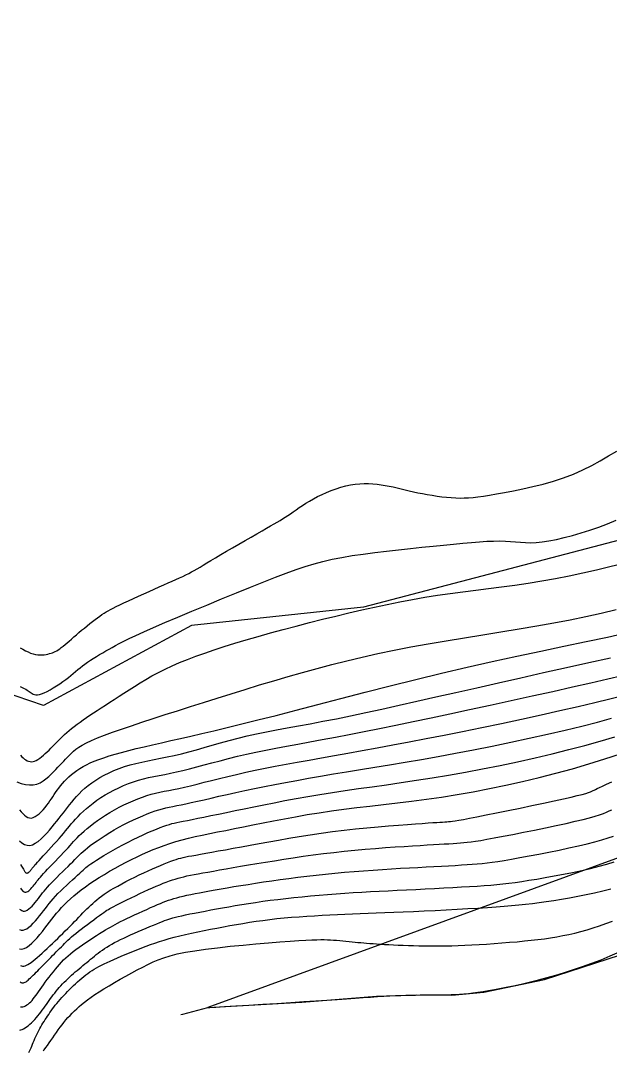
# Model space of a CAD drawing. Header units: metres. Extents: x 241192 to 243928, y 277833 to 281309.
# Drawn here: x 243582.1 to 243624.1, y 281163.6 to 281237 of the extents above; entities that cross this region are included whole.
import ezdxf

# ---------------------------------------------------------------- set-up
doc = ezdxf.new("R2010")
doc.units = ezdxf.units.M
for name, color, linetype in [('TERRAIN_BOUNDARY', 6, 'Continuous'), ('TERRAIN_CONTOUR_1M', 3, 'Continuous'), ('TERRAIN_CONTOUR_5M_SUPPLEMENT', 4, 'Continuous')]:
    doc.layers.add(name, color=color, linetype=linetype)

msp = doc.modelspace()

# ---------------------------------------------------------------- linework, layer by layer
at = {"layer": 'TERRAIN_BOUNDARY'}
msp.add_polyline3d([(243803.506, 281210.522, 0), (243786.265, 281220.863, 0), (243786.501, 281227.161, 0), (243776.356, 281228.39, 0), (243766.605, 281227.575, 0), (243762.095, 281225.817, 0), (243752.009, 281225.627, 0), (243745.421, 281222.791, 0), (243737.295, 281221.867, 0), (243730.231, 281226.018, 0), (243720.239, 281224.425, 0), (243694.771, 281219.777, 0), (243676.151, 281213.339, 0), (243667.336, 281210.203, 0), (243634.22, 281202.514, 0), (243606.489, 281195.27, 0), (243594.248, 281193.958, 0), (243583.689, 281188.269, 0), (243579.782, 281189.576, 0), (243568.34, 281189.293, 0), (243546.752, 281188.108, 0), (243534.671, 281185.651, 0)], dxfattribs=at)
at = {"layer": 'TERRAIN_CONTOUR_1M'}
for points in [[(243788.18, 281237.021, 17), (243595.401, 281166.753, 17), (243602.105, 281167.141, 17), (243607.403, 281167.552, 17), (243610.237, 281167.668, 17), (243612.778, 281167.639, 17), (243615.057, 281167.844, 17), (243619.381, 281168.749, 17), (243624.787, 281170.502, 17), (243629.759, 281173.571, 17), (243635.494, 281176.676, 17), (243638.036, 281178.808, 17), (243641.132, 281180.56, 17), (243648.297, 281182.492, 17), (243652.854, 281183.105, 17), (243657.353, 281183.601, 17), (243663.32, 281184.538, 17), (243667.848, 281186.582, 17)], [(243582.031, 281189.6, 1), (243582.186, 281189.536, 1), (243582.317, 281189.474, 1), (243582.428, 281189.416, 1), (243582.522, 281189.361, 1), (243582.603, 281189.307, 1), (243582.677, 281189.254, 1), (243582.746, 281189.202, 1), (243582.814, 281189.151, 1), (243582.885, 281189.104, 1), (243582.962, 281189.064, 1), (243583.049, 281189.034, 1), (243583.149, 281189.019, 1), (243583.264, 281189.021, 1), (243583.4, 281189.043, 1), (243583.558, 281189.091, 1), (243583.741, 281189.164, 1), (243583.945, 281189.262, 1), (243584.163, 281189.379, 1), (243584.391, 281189.512, 1), (243584.623, 281189.655, 1), (243584.853, 281189.806, 1), (243585.075, 281189.959, 1), (243585.284, 281190.111, 1), (243585.475, 281190.258, 1), (243585.653, 281190.401, 1), (243585.819, 281190.54, 1), (243585.98, 281190.676, 1), (243586.138, 281190.81, 1), (243586.297, 281190.942, 1), (243586.463, 281191.074, 1), (243586.64, 281191.207, 1), (243586.829, 281191.34, 1), (243587.031, 281191.475, 1), (243587.242, 281191.61, 1), (243587.461, 281191.744, 1), (243587.684, 281191.878, 1), (243587.911, 281192.011, 1), (243588.137, 281192.142, 1), (243588.362, 281192.271, 1), (243588.586, 281192.399, 1), (243588.824, 281192.531, 1), (243589.092, 281192.674, 1), (243589.41, 281192.836, 1), (243589.793, 281193.022, 1), (243590.261, 281193.241, 1), (243590.831, 281193.499, 1), (243591.52, 281193.803, 1), (243592.339, 281194.156, 1), (243593.264, 281194.55, 1), (243594.267, 281194.972, 1), (243595.317, 281195.41, 1), (243596.383, 281195.851, 1), (243597.437, 281196.282, 1), (243598.447, 281196.692, 1), (243599.383, 281197.067, 1), (243600.225, 281197.399, 1), (243600.984, 281197.688, 1), (243601.68, 281197.94, 1), (243602.334, 281198.159, 1), (243602.966, 281198.35, 1), (243603.597, 281198.518, 1), (243604.247, 281198.667, 1), (243604.936, 281198.802, 1), (243605.679, 281198.927, 1), (243606.468, 281199.043, 1), (243607.291, 281199.151, 1), (243608.135, 281199.252, 1), (243608.985, 281199.347, 1), (243609.829, 281199.436, 1), (243610.653, 281199.52, 1), (243611.445, 281199.601, 1), (243612.194, 281199.677, 1), (243612.897, 281199.749, 1), (243613.555, 281199.814, 1), (243614.169, 281199.87, 1), (243614.739, 281199.916, 1), (243615.266, 281199.95, 1), (243615.75, 281199.969, 1), (243616.192, 281199.973, 1), (243616.594, 281199.96, 1), (243616.965, 281199.935, 1), (243617.319, 281199.906, 1), (243617.665, 281199.878, 1), (243618.016, 281199.858, 1), (243618.383, 281199.851, 1), (243618.778, 281199.865, 1), (243619.213, 281199.905, 1), (243619.697, 281199.977, 1), (243620.223, 281200.079, 1), (243620.786, 281200.21, 1), (243621.376, 281200.366, 1), (243621.987, 281200.546, 1), (243622.61, 281200.747, 1), (243623.238, 281200.967, 1), (243623.863, 281201.203, 1), (243624.479, 281201.454, 1)], [(243582.051, 281184.713, 2), (243582.153, 281184.613, 2), (243582.25, 281184.524, 2), (243582.345, 281184.446, 2), (243582.441, 281184.379, 2), (243582.538, 281184.326, 2), (243582.636, 281184.287, 2), (243582.737, 281184.263, 2), (243582.841, 281184.256, 2), (243582.949, 281184.268, 2), (243583.061, 281184.299, 2), (243583.179, 281184.35, 2), (243583.302, 281184.42, 2), (243583.428, 281184.505, 2), (243583.558, 281184.604, 2), (243583.69, 281184.714, 2), (243583.822, 281184.833, 2), (243583.956, 281184.959, 2), (243584.088, 281185.088, 2), (243584.22, 281185.219, 2), (243584.351, 281185.352, 2), (243584.483, 281185.487, 2), (243584.617, 281185.623, 2), (243584.754, 281185.761, 2), (243584.895, 281185.9, 2), (243585.042, 281186.041, 2), (243585.195, 281186.183, 2), (243585.355, 281186.326, 2), (243585.524, 281186.472, 2), (243585.701, 281186.619, 2), (243585.889, 281186.769, 2), (243586.086, 281186.921, 2), (243586.295, 281187.076, 2), (243586.515, 281187.235, 2), (243586.747, 281187.398, 2), (243586.993, 281187.565, 2), (243587.251, 281187.737, 2), (243587.523, 281187.914, 2), (243587.807, 281188.098, 2), (243588.105, 281188.289, 2), (243588.416, 281188.488, 2), (243588.74, 281188.696, 2), (243589.076, 281188.913, 2), (243589.426, 281189.141, 2), (243589.791, 281189.376, 2), (243590.171, 281189.618, 2), (243590.569, 281189.863, 2), (243590.985, 281190.111, 2), (243591.421, 281190.359, 2), (243591.878, 281190.605, 2), (243592.358, 281190.846, 2), (243592.862, 281191.082, 2), (243593.393, 281191.313, 2), (243593.955, 281191.542, 2), (243594.55, 281191.768, 2), (243595.181, 281191.995, 2), (243595.852, 281192.223, 2), (243596.566, 281192.454, 2), (243597.325, 281192.689, 2), (243598.132, 281192.93, 2), (243598.98, 281193.175, 2), (243599.862, 281193.422, 2), (243600.77, 281193.67, 2), (243601.696, 281193.917, 2), (243602.634, 281194.16, 2), (243603.575, 281194.398, 2), (243604.513, 281194.629, 2), (243605.44, 281194.851, 2), (243606.357, 281195.064, 2), (243607.267, 281195.267, 2), (243608.17, 281195.459, 2), (243609.07, 281195.64, 2), (243609.967, 281195.809, 2), (243610.863, 281195.966, 2), (243611.76, 281196.109, 2), (243612.661, 281196.24, 2), (243613.566, 281196.361, 2), (243614.477, 281196.476, 2), (243615.396, 281196.591, 2), (243616.324, 281196.71, 2), (243617.263, 281196.836, 2), (243618.214, 281196.974, 2), (243619.179, 281197.128, 2), (243620.157, 281197.301, 2), (243621.14, 281197.493, 2), (243622.12, 281197.699, 2), (243623.086, 281197.917, 2), (243624.03, 281198.144, 2), (243624.941, 281198.378, 2)], [(243581.792, 281182.826, 3), (243582.113, 281182.712, 3), (243582.415, 281182.633, 3), (243582.698, 281182.598, 3), (243582.964, 281182.611, 3), (243583.214, 281182.669, 3), (243583.448, 281182.763, 3), (243583.667, 281182.887, 3), (243583.873, 281183.033, 3), (243584.066, 281183.194, 3), (243584.246, 281183.363, 3), (243584.415, 281183.533, 3), (243584.574, 281183.698, 3), (243584.724, 281183.856, 3), (243584.867, 281184.01, 3), (243585.005, 281184.159, 3), (243585.14, 281184.304, 3), (243585.272, 281184.446, 3), (243585.405, 281184.585, 3), (243585.54, 281184.723, 3), (243585.679, 281184.86, 3), (243585.831, 281184.998, 3), (243586.005, 281185.139, 3), (243586.211, 281185.284, 3), (243586.457, 281185.436, 3), (243586.754, 281185.597, 3), (243587.111, 281185.768, 3), (243587.537, 281185.952, 3), (243588.038, 281186.149, 3), (243588.612, 281186.36, 3), (243589.253, 281186.585, 3), (243589.954, 281186.822, 3), (243590.709, 281187.072, 3), (243591.514, 281187.333, 3), (243592.361, 281187.606, 3), (243593.245, 281187.889, 3), (243594.161, 281188.182, 3), (243595.103, 281188.483, 3), (243596.07, 281188.789, 3), (243597.055, 281189.099, 3), (243598.057, 281189.409, 3), (243599.071, 281189.718, 3), (243600.094, 281190.024, 3), (243601.121, 281190.324, 3), (243602.15, 281190.616, 3), (243603.186, 281190.899, 3), (243604.235, 281191.175, 3), (243605.302, 281191.442, 3), (243606.392, 281191.7, 3), (243607.512, 281191.951, 3), (243608.667, 281192.192, 3), (243609.863, 281192.425, 3), (243611.103, 281192.65, 3), (243612.377, 281192.869, 3), (243613.672, 281193.082, 3), (243614.977, 281193.293, 3), (243616.278, 281193.502, 3), (243617.564, 281193.712, 3), (243618.822, 281193.925, 3), (243620.039, 281194.142, 3), (243621.206, 281194.366, 3), (243622.33, 281194.599, 3), (243623.42, 281194.841, 3), (243624.484, 281195.097, 3)], [(243581.975, 281180.825, 4), (243582.106, 281180.688, 4), (243582.23, 281180.561, 4), (243582.35, 281180.45, 4), (243582.468, 281180.357, 4), (243582.586, 281180.29, 4), (243582.707, 281180.251, 4), (243582.834, 281180.246, 4), (243582.968, 281180.279, 4), (243583.107, 281180.345, 4), (243583.249, 281180.439, 4), (243583.392, 281180.556, 4), (243583.534, 281180.691, 4), (243583.672, 281180.839, 4), (243583.805, 281180.994, 4), (243583.93, 281181.152, 4), (243584.045, 281181.308, 4), (243584.153, 281181.461, 4), (243584.256, 281181.613, 4), (243584.356, 281181.765, 4), (243584.457, 281181.917, 4), (243584.559, 281182.069, 4), (243584.667, 281182.223, 4), (243584.782, 281182.379, 4), (243584.907, 281182.538, 4), (243585.041, 281182.699, 4), (243585.187, 281182.861, 4), (243585.342, 281183.022, 4), (243585.508, 281183.181, 4), (243585.685, 281183.337, 4), (243585.873, 281183.49, 4), (243586.072, 281183.637, 4), (243586.283, 281183.777, 4), (243586.509, 281183.913, 4), (243586.753, 281184.043, 4), (243587.018, 281184.171, 4), (243587.309, 281184.296, 4), (243587.63, 281184.42, 4), (243587.982, 281184.543, 4), (243588.37, 281184.667, 4), (243588.797, 281184.793, 4), (243589.262, 281184.921, 4), (243589.763, 281185.051, 4), (243590.299, 281185.185, 4), (243590.869, 281185.322, 4), (243591.469, 281185.463, 4), (243592.101, 281185.609, 4), (243592.76, 281185.759, 4), (243593.45, 281185.915, 4), (243594.181, 281186.081, 4), (243594.968, 281186.263, 4), (243595.826, 281186.463, 4), (243596.77, 281186.688, 4), (243597.814, 281186.942, 4), (243598.973, 281187.23, 4), (243600.261, 281187.557, 4), (243601.687, 281187.924, 4), (243603.235, 281188.326, 4), (243604.884, 281188.755, 4), (243606.61, 281189.2, 4), (243608.393, 281189.654, 4), (243610.211, 281190.108, 4), (243612.041, 281190.553, 4), (243613.862, 281190.981, 4), (243615.653, 281191.385, 4), (243617.406, 281191.766, 4), (243619.11, 281192.128, 4), (243620.76, 281192.474, 4), (243622.346, 281192.808, 4), (243623.86, 281193.132, 4), (243625.294, 281193.452, 4)], [(243582.046, 281176.934, 6), (243582.122, 281176.829, 6), (243582.183, 281176.741, 6), (243582.23, 281176.668, 6), (243582.266, 281176.606, 6), (243582.295, 281176.555, 6), (243582.32, 281176.511, 6), (243582.342, 281176.472, 6), (243582.365, 281176.436, 6), (243582.389, 281176.403, 6), (243582.414, 281176.376, 6), (243582.44, 281176.353, 6), (243582.468, 281176.337, 6), (243582.498, 281176.328, 6), (243582.529, 281176.327, 6), (243582.563, 281176.334, 6), (243582.598, 281176.352, 6), (243582.634, 281176.377, 6), (243582.672, 281176.409, 6), (243582.71, 281176.447, 6), (243582.749, 281176.489, 6), (243582.787, 281176.533, 6), (243582.824, 281176.579, 6), (243582.86, 281176.625, 6), (243582.895, 281176.67, 6), (243582.931, 281176.716, 6), (243582.973, 281176.769, 6), (243583.023, 281176.829, 6), (243583.085, 281176.902, 6), (243583.162, 281176.991, 6), (243583.259, 281177.098, 6), (243583.377, 281177.228, 6), (243583.52, 281177.383, 6), (243583.683, 281177.559, 6), (243583.861, 281177.751, 6), (243584.05, 281177.954, 6), (243584.244, 281178.164, 6), (243584.437, 281178.376, 6), (243584.625, 281178.585, 6), (243584.803, 281178.786, 6), (243584.966, 281178.975, 6), (243585.117, 281179.155, 6), (243585.26, 281179.327, 6), (243585.398, 281179.494, 6), (243585.536, 281179.66, 6), (243585.676, 281179.825, 6), (243585.824, 281179.993, 6), (243585.981, 281180.167, 6), (243586.153, 281180.347, 6), (243586.339, 281180.535, 6), (243586.54, 281180.727, 6), (243586.756, 281180.922, 6), (243586.988, 281181.118, 6), (243587.236, 281181.314, 6), (243587.5, 281181.509, 6), (243587.781, 281181.7, 6), (243588.078, 281181.886, 6), (243588.391, 281182.066, 6), (243588.716, 281182.237, 6), (243589.052, 281182.4, 6), (243589.396, 281182.553, 6), (243589.747, 281182.694, 6), (243590.103, 281182.822, 6), (243590.461, 281182.936, 6), (243590.82, 281183.035, 6), (243591.183, 281183.122, 6), (243591.553, 281183.203, 6), (243591.933, 281183.279, 6), (243592.326, 281183.356, 6), (243592.737, 281183.438, 6), (243593.167, 281183.528, 6), (243593.621, 281183.631, 6), (243594.1, 281183.749, 6), (243594.606, 281183.881, 6), (243595.137, 281184.023, 6), (243595.693, 281184.173, 6), (243596.273, 281184.328, 6), (243596.877, 281184.486, 6), (243597.504, 281184.642, 6), (243598.153, 281184.794, 6), (243598.824, 281184.941, 6), (243599.522, 281185.083, 6), (243600.25, 281185.224, 6), (243601.011, 281185.367, 6), (243601.812, 281185.514, 6), (243602.654, 281185.668, 6), (243603.543, 281185.831, 6), (243604.482, 281186.007, 6), (243605.476, 281186.198, 6), (243606.525, 281186.404, 6), (243607.631, 281186.625, 6), (243608.795, 281186.862, 6), (243610.018, 281187.114, 6), (243611.3, 281187.382, 6), (243612.643, 281187.667, 6), (243614.047, 281187.967, 6), (243615.51, 281188.283, 6), (243617.004, 281188.609, 6), (243618.499, 281188.937, 6), (243619.965, 281189.262, 6), (243621.371, 281189.577, 6), (243622.686, 281189.875, 6), (243623.879, 281190.15, 6), (243624.92, 281190.394, 6)], [(243582.058, 281175.263, 7), (243582.104, 281175.192, 7), (243582.151, 281175.127, 7), (243582.202, 281175.072, 7), (243582.255, 281175.027, 7), (243582.311, 281174.994, 7), (243582.37, 281174.976, 7), (243582.433, 281174.974, 7), (243582.499, 281174.989, 7), (243582.569, 281175.023, 7), (243582.643, 281175.074, 7), (243582.718, 281175.139, 7), (243582.795, 281175.214, 7), (243582.872, 281175.298, 7), (243582.948, 281175.387, 7), (243583.022, 281175.479, 7), (243583.094, 281175.57, 7), (243583.163, 281175.659, 7), (243583.232, 281175.748, 7), (243583.304, 281175.84, 7), (243583.382, 281175.937, 7), (243583.47, 281176.043, 7), (243583.572, 281176.16, 7), (243583.689, 281176.291, 7), (243583.827, 281176.44, 7), (243583.986, 281176.607, 7), (243584.163, 281176.791, 7), (243584.353, 281176.985, 7), (243584.549, 281177.186, 7), (243584.747, 281177.388, 7), (243584.941, 281177.588, 7), (243585.125, 281177.781, 7), (243585.295, 281177.963, 7), (243585.447, 281178.129, 7), (243585.584, 281178.283, 7), (243585.712, 281178.427, 7), (243585.836, 281178.567, 7), (243585.962, 281178.705, 7), (243586.095, 281178.845, 7), (243586.241, 281178.991, 7), (243586.405, 281179.146, 7), (243586.591, 281179.313, 7), (243586.799, 281179.491, 7), (243587.028, 281179.677, 7), (243587.276, 281179.869, 7), (243587.541, 281180.064, 7), (243587.822, 281180.26, 7), (243588.117, 281180.455, 7), (243588.426, 281180.646, 7), (243588.745, 281180.83, 7), (243589.073, 281181.008, 7), (243589.406, 281181.176, 7), (243589.742, 281181.335, 7), (243590.079, 281181.482, 7), (243590.412, 281181.617, 7), (243590.74, 281181.738, 7), (243591.06, 281181.844, 7), (243591.37, 281181.935, 7), (243591.675, 281182.013, 7), (243591.98, 281182.083, 7), (243592.293, 281182.149, 7), (243592.618, 281182.214, 7), (243592.961, 281182.283, 7), (243593.329, 281182.359, 7), (243593.728, 281182.446, 7), (243594.162, 281182.548, 7), (243594.631, 281182.662, 7), (243595.133, 281182.788, 7), (243595.668, 281182.922, 7), (243596.233, 281183.063, 7), (243596.828, 281183.207, 7), (243597.45, 281183.354, 7), (243598.099, 281183.5, 7), (243598.773, 281183.644, 7), (243599.474, 281183.786, 7), (243600.206, 281183.929, 7), (243600.971, 281184.074, 7), (243601.771, 281184.221, 7), (243602.609, 281184.373, 7), (243603.488, 281184.53, 7), (243604.411, 281184.695, 7), (243605.379, 281184.867, 7), (243606.395, 281185.05, 7), (243607.459, 281185.243, 7), (243608.573, 281185.448, 7), (243609.738, 281185.666, 7), (243610.954, 281185.899, 7), (243612.223, 281186.147, 7), (243613.547, 281186.411, 7), (243614.922, 281186.693, 7), (243616.327, 281186.987, 7), (243617.739, 281187.289, 7), (243619.132, 281187.593, 7), (243620.483, 281187.895, 7), (243621.766, 281188.19, 7), (243622.958, 281188.471, 7), (243624.033, 281188.735, 7), (243624.975, 281188.978, 7)], [(243581.99, 281173.768, 8), (243582.069, 281173.7, 8), (243582.153, 281173.652, 8), (243582.242, 281173.624, 8), (243582.336, 281173.621, 8), (243582.436, 281173.644, 8), (243582.541, 281173.695, 8), (243582.651, 281173.771, 8), (243582.764, 281173.868, 8), (243582.879, 281173.982, 8), (243582.995, 281174.107, 8), (243583.109, 281174.241, 8), (243583.221, 281174.378, 8), (243583.328, 281174.515, 8), (243583.432, 281174.649, 8), (243583.533, 281174.78, 8), (243583.635, 281174.911, 8), (243583.742, 281175.044, 8), (243583.856, 281175.183, 8), (243583.981, 281175.329, 8), (243584.12, 281175.484, 8), (243584.277, 281175.651, 8), (243584.453, 281175.832, 8), (243584.644, 281176.023, 8), (243584.844, 281176.219, 8), (243585.048, 281176.417, 8), (243585.25, 281176.613, 8), (243585.444, 281176.801, 8), (243585.625, 281176.978, 8), (243585.788, 281177.139, 8), (243585.928, 281177.282, 8), (243586.051, 281177.41, 8), (243586.164, 281177.528, 8), (243586.274, 281177.64, 8), (243586.388, 281177.75, 8), (243586.514, 281177.865, 8), (243586.658, 281177.988, 8), (243586.828, 281178.125, 8), (243587.029, 281178.279, 8), (243587.26, 281178.447, 8), (243587.516, 281178.627, 8), (243587.795, 281178.815, 8), (243588.094, 281179.009, 8), (243588.408, 281179.205, 8), (243588.735, 281179.4, 8), (243589.07, 281179.591, 8), (243589.411, 281179.775, 8), (243589.755, 281179.95, 8), (243590.096, 281180.115, 8), (243590.433, 281180.27, 8), (243590.761, 281180.412, 8), (243591.077, 281180.54, 8), (243591.378, 281180.655, 8), (243591.659, 281180.753, 8), (243591.92, 281180.835, 8), (243592.167, 281180.904, 8), (243592.408, 281180.964, 8), (243592.652, 281181.019, 8), (243592.909, 281181.072, 8), (243593.185, 281181.127, 8), (243593.491, 281181.189, 8), (243593.835, 281181.261, 8), (243594.223, 281181.346, 8), (243594.655, 281181.444, 8), (243595.129, 281181.553, 8), (243595.643, 281181.671, 8), (243596.193, 281181.797, 8), (243596.778, 281181.929, 8), (243597.396, 281182.065, 8), (243598.044, 281182.205, 8), (243598.721, 281182.347, 8), (243599.427, 281182.49, 8), (243600.163, 281182.634, 8), (243600.93, 281182.781, 8), (243601.73, 281182.928, 8), (243602.564, 281183.078, 8), (243603.434, 281183.229, 8), (243604.34, 281183.382, 8), (243605.283, 281183.537, 8), (243606.265, 281183.696, 8), (243607.287, 281183.861, 8), (243608.351, 281184.034, 8), (243609.458, 281184.218, 8), (243610.608, 281184.415, 8), (243611.804, 281184.626, 8), (243613.047, 281184.855, 8), (243614.334, 281185.102, 8), (243615.651, 281185.365, 8), (243616.978, 281185.641, 8), (243618.299, 281185.925, 8), (243619.595, 281186.214, 8), (243620.847, 281186.504, 8), (243622.036, 281186.793, 8), (243623.145, 281187.076, 8), (243624.161, 281187.351, 8)], [(243581.995, 281172.309, 9), (243582.114, 281172.273, 9), (243582.239, 281172.268, 9), (243582.372, 281172.299, 9), (243582.513, 281172.367, 9), (243582.659, 281172.469, 9), (243582.81, 281172.598, 9), (243582.964, 281172.749, 9), (243583.117, 281172.917, 9), (243583.27, 281173.095, 9), (243583.419, 281173.278, 9), (243583.562, 281173.46, 9), (243583.7, 281173.638, 9), (243583.833, 281173.811, 9), (243583.966, 281173.982, 9), (243584.101, 281174.152, 9), (243584.241, 281174.323, 9), (243584.39, 281174.497, 9), (243584.551, 281174.677, 9), (243584.727, 281174.863, 9), (243584.919, 281175.056, 9), (243585.124, 281175.255, 9), (243585.335, 281175.454, 9), (243585.546, 281175.649, 9), (243585.752, 281175.837, 9), (243585.947, 281176.014, 9), (243586.125, 281176.175, 9), (243586.28, 281176.316, 9), (243586.409, 281176.436, 9), (243586.518, 281176.538, 9), (243586.616, 281176.628, 9), (243586.712, 281176.712, 9), (243586.815, 281176.796, 9), (243586.933, 281176.885, 9), (243587.076, 281176.986, 9), (243587.251, 281177.104, 9), (243587.467, 281177.244, 9), (243587.72, 281177.403, 9), (243588.004, 281177.577, 9), (243588.315, 281177.762, 9), (243588.647, 281177.955, 9), (243588.994, 281178.151, 9), (243589.352, 281178.346, 9), (243589.715, 281178.537, 9), (243590.078, 281178.719, 9), (243590.436, 281178.892, 9), (243590.787, 281179.054, 9), (243591.124, 281179.204, 9), (243591.444, 281179.341, 9), (243591.742, 281179.464, 9), (243592.015, 281179.571, 9), (243592.258, 281179.661, 9), (243592.47, 281179.735, 9), (243592.658, 281179.795, 9), (243592.835, 281179.845, 9), (243593.012, 281179.888, 9), (243593.2, 281179.929, 9), (243593.41, 281179.972, 9), (243593.653, 281180.019, 9), (243593.942, 281180.076, 9), (243594.284, 281180.145, 9), (243594.68, 281180.226, 9), (243595.125, 281180.318, 9), (243595.617, 281180.42, 9), (243596.153, 281180.531, 9), (243596.729, 281180.65, 9), (243597.343, 281180.777, 9), (243597.99, 281180.911, 9), (243598.669, 281181.05, 9), (243599.379, 281181.193, 9), (243600.119, 281181.339, 9), (243600.889, 281181.487, 9), (243601.69, 281181.635, 9), (243602.52, 281181.783, 9), (243603.379, 281181.928, 9), (243604.268, 281182.069, 9), (243605.186, 281182.206, 9), (243606.135, 281182.342, 9), (243607.115, 281182.479, 9), (243608.129, 281182.62, 9), (243609.178, 281182.77, 9), (243610.262, 281182.931, 9), (243611.385, 281183.106, 9), (243612.546, 281183.299, 9), (243613.746, 281183.512, 9), (243614.974, 281183.744, 9), (243616.218, 281183.992, 9), (243617.467, 281184.256, 9), (243618.707, 281184.532, 9), (243619.927, 281184.819, 9), (243621.115, 281185.114, 9), (243622.258, 281185.417, 9), (243623.347, 281185.724, 9), (243624.383, 281186.033, 9)], [(243582.046, 281169.746, 11), (243582.123, 281169.715, 11), (243582.203, 281169.701, 11), (243582.288, 281169.705, 11), (243582.379, 281169.725, 11), (243582.477, 281169.762, 11), (243582.583, 281169.815, 11), (243582.697, 281169.885, 11), (243582.82, 281169.97, 11), (243582.953, 281170.072, 11), (243583.098, 281170.189, 11), (243583.253, 281170.321, 11), (243583.419, 281170.466, 11), (243583.592, 281170.623, 11), (243583.773, 281170.788, 11), (243583.957, 281170.96, 11), (243584.145, 281171.138, 11), (243584.334, 281171.318, 11), (243584.522, 281171.499, 11), (243584.708, 281171.679, 11), (243584.892, 281171.857, 11), (243585.072, 281172.033, 11), (243585.249, 281172.207, 11), (243585.422, 281172.378, 11), (243585.59, 281172.547, 11), (243585.754, 281172.713, 11), (243585.913, 281172.875, 11), (243586.067, 281173.033, 11), (243586.216, 281173.188, 11), (243586.362, 281173.339, 11), (243586.504, 281173.487, 11), (243586.644, 281173.631, 11), (243586.783, 281173.771, 11), (243586.922, 281173.908, 11), (243587.06, 281174.042, 11), (243587.2, 281174.172, 11), (243587.344, 281174.3, 11), (243587.495, 281174.428, 11), (243587.656, 281174.556, 11), (243587.829, 281174.686, 11), (243588.018, 281174.819, 11), (243588.225, 281174.957, 11), (243588.454, 281175.1, 11), (243588.705, 281175.25, 11), (243588.978, 281175.405, 11), (243589.267, 281175.564, 11), (243589.569, 281175.725, 11), (243589.881, 281175.886, 11), (243590.198, 281176.044, 11), (243590.517, 281176.2, 11), (243590.834, 281176.35, 11), (243591.146, 281176.493, 11), (243591.449, 281176.628, 11), (243591.742, 281176.755, 11), (243592.023, 281176.872, 11), (243592.288, 281176.98, 11), (243592.535, 281177.077, 11), (243592.762, 281177.163, 11), (243592.967, 281177.238, 11), (243593.15, 281177.3, 11), (243593.316, 281177.353, 11), (243593.478, 281177.398, 11), (243593.644, 281177.439, 11), (243593.823, 281177.478, 11), (243594.026, 281177.519, 11), (243594.262, 281177.562, 11), (243594.541, 281177.613, 11), (243594.871, 281177.671, 11), (243595.25, 281177.739, 11), (243595.677, 281177.815, 11), (243596.147, 281177.899, 11), (243596.658, 281177.991, 11), (243597.208, 281178.09, 11), (243597.794, 281178.196, 11), (243598.412, 281178.309, 11), (243599.061, 281178.429, 11), (243599.737, 281178.553, 11), (243600.44, 281178.68, 11), (243601.167, 281178.807, 11), (243601.917, 281178.932, 11), (243602.687, 281179.054, 11), (243603.477, 281179.171, 11), (243604.283, 281179.28, 11), (243605.102, 281179.379, 11), (243605.924, 281179.47, 11), (243606.736, 281179.551, 11), (243607.524, 281179.624, 11), (243608.277, 281179.688, 11), (243608.98, 281179.744, 11), (243609.622, 281179.793, 11), (243610.19, 281179.834, 11), (243610.675, 281179.868, 11), (243611.082, 281179.895, 11), (243611.421, 281179.918, 11), (243611.7, 281179.935, 11), (243611.931, 281179.95, 11), (243612.121, 281179.961, 11), (243612.28, 281179.971, 11), (243612.417, 281179.979, 11), (243612.544, 281179.988, 11), (243612.676, 281180.001, 11), (243612.831, 281180.02, 11), (243613.027, 281180.049, 11), (243613.281, 281180.092, 11), (243613.61, 281180.153, 11), (243614.033, 281180.233, 11), (243614.567, 281180.338, 11), (243615.221, 281180.468, 11), (243615.972, 281180.62, 11), (243616.788, 281180.786, 11), (243617.637, 281180.96, 11), (243618.487, 281181.137, 11), (243619.308, 281181.309, 11), (243620.066, 281181.471, 11), (243620.73, 281181.616, 11), (243621.277, 281181.739, 11), (243621.713, 281181.842, 11), (243622.053, 281181.928, 11), (243622.313, 281181.999, 11), (243622.507, 281182.058, 11), (243622.651, 281182.109, 11), (243622.759, 281182.154, 11), (243622.846, 281182.196, 11), (243622.928, 281182.238, 11), (243623.02, 281182.286, 11), (243623.138, 281182.346, 11), (243623.297, 281182.422, 11), (243623.514, 281182.522, 11), (243623.803, 281182.65, 11), (243624.181, 281182.812, 11)], [(243582.031, 281168.585, 12), (243582.101, 281168.547, 12), (243582.163, 281168.522, 12), (243582.22, 281168.51, 12), (243582.275, 281168.512, 12), (243582.329, 281168.526, 12), (243582.387, 281168.554, 12), (243582.45, 281168.594, 12), (243582.521, 281168.647, 12), (243582.599, 281168.712, 12), (243582.683, 281168.787, 12), (243582.773, 281168.871, 12), (243582.868, 281168.962, 12), (243582.967, 281169.06, 12), (243583.07, 281169.163, 12), (243583.176, 281169.269, 12), (243583.283, 281169.377, 12), (243583.393, 281169.488, 12), (243583.504, 281169.6, 12), (243583.617, 281169.715, 12), (243583.733, 281169.833, 12), (243583.851, 281169.952, 12), (243583.97, 281170.074, 12), (243584.092, 281170.199, 12), (243584.216, 281170.325, 12), (243584.342, 281170.453, 12), (243584.468, 281170.582, 12), (243584.594, 281170.71, 12), (243584.719, 281170.838, 12), (243584.844, 281170.963, 12), (243584.966, 281171.086, 12), (243585.085, 281171.205, 12), (243585.202, 281171.32, 12), (243585.318, 281171.432, 12), (243585.437, 281171.545, 12), (243585.562, 281171.659, 12), (243585.696, 281171.778, 12), (243585.842, 281171.903, 12), (243586.004, 281172.036, 12), (243586.184, 281172.18, 12), (243586.384, 281172.337, 12), (243586.599, 281172.501, 12), (243586.823, 281172.67, 12), (243587.049, 281172.838, 12), (243587.27, 281173.002, 12), (243587.481, 281173.156, 12), (243587.674, 281173.297, 12), (243587.844, 281173.419, 12), (243587.985, 281173.521, 12), (243588.105, 281173.605, 12), (243588.213, 281173.677, 12), (243588.317, 281173.743, 12), (243588.427, 281173.807, 12), (243588.551, 281173.875, 12), (243588.699, 281173.953, 12), (243588.88, 281174.044, 12), (243589.1, 281174.154, 12), (243589.353, 281174.279, 12), (243589.633, 281174.416, 12), (243589.933, 281174.562, 12), (243590.243, 281174.711, 12), (243590.558, 281174.861, 12), (243590.87, 281175.007, 12), (243591.171, 281175.146, 12), (243591.454, 281175.274, 12), (243591.722, 281175.391, 12), (243591.974, 281175.499, 12), (243592.214, 281175.597, 12), (243592.442, 281175.686, 12), (243592.661, 281175.766, 12), (243592.872, 281175.839, 12), (243593.078, 281175.905, 12), (243593.28, 281175.965, 12), (243593.483, 281176.019, 12), (243593.693, 281176.071, 12), (243593.916, 281176.12, 12), (243594.155, 281176.17, 12), (243594.418, 281176.221, 12), (243594.709, 281176.275, 12), (243595.034, 281176.334, 12), (243595.396, 281176.399, 12), (243595.796, 281176.47, 12), (243596.232, 281176.547, 12), (243596.701, 281176.629, 12), (243597.204, 281176.716, 12), (243597.737, 281176.808, 12), (243598.299, 281176.903, 12), (243598.889, 281177.002, 12), (243599.504, 281177.105, 12), (243600.143, 281177.21, 12), (243600.805, 281177.315, 12), (243601.486, 281177.419, 12), (243602.185, 281177.522, 12), (243602.9, 281177.621, 12), (243603.628, 281177.715, 12), (243604.369, 281177.803, 12), (243605.118, 281177.884, 12), (243605.869, 281177.957, 12), (243606.615, 281178.024, 12), (243607.346, 281178.084, 12), (243608.056, 281178.138, 12), (243608.735, 281178.186, 12), (243609.377, 281178.229, 12), (243609.974, 281178.268, 12), (243610.519, 281178.301, 12), (243611.014, 281178.331, 12), (243611.463, 281178.357, 12), (243611.869, 281178.38, 12), (243612.236, 281178.401, 12), (243612.568, 281178.42, 12), (243612.869, 281178.437, 12), (243613.141, 281178.454, 12), (243613.392, 281178.472, 12), (243613.633, 281178.492, 12), (243613.883, 281178.518, 12), (243614.156, 281178.552, 12), (243614.468, 281178.597, 12), (243614.836, 281178.657, 12), (243615.276, 281178.733, 12), (243615.803, 281178.829, 12), (243616.426, 281178.947, 12), (243617.127, 281179.082, 12), (243617.882, 281179.231, 12), (243618.665, 281179.388, 12), (243619.451, 281179.55, 12), (243620.214, 281179.711, 12), (243620.93, 281179.868, 12), (243621.574, 281180.014, 12), (243622.126, 281180.148, 12), (243622.592, 281180.268, 12), (243622.981, 281180.379, 12), (243623.306, 281180.48, 12), (243623.576, 281180.574, 12), (243623.802, 281180.663, 12), (243623.996, 281180.748, 12), (243624.167, 281180.831, 12)], [(243582.05, 281166.807, 13), (243582.131, 281166.801, 13), (243582.218, 281166.812, 13), (243582.31, 281166.838, 13), (243582.404, 281166.879, 13), (243582.501, 281166.934, 13), (243582.598, 281167, 13), (243582.694, 281167.078, 13), (243582.789, 281167.165, 13), (243582.881, 281167.262, 13), (243582.971, 281167.367, 13), (243583.062, 281167.481, 13), (243583.154, 281167.605, 13), (243583.249, 281167.738, 13), (243583.349, 281167.881, 13), (243583.455, 281168.034, 13), (243583.57, 281168.197, 13), (243583.693, 281168.37, 13), (243583.824, 281168.551, 13), (243583.961, 281168.738, 13), (243584.103, 281168.927, 13), (243584.249, 281169.117, 13), (243584.397, 281169.305, 13), (243584.544, 281169.487, 13), (243584.691, 281169.663, 13), (243584.836, 281169.829, 13), (243584.981, 281169.988, 13), (243585.128, 281170.142, 13), (243585.282, 281170.291, 13), (243585.444, 281170.439, 13), (243585.617, 281170.588, 13), (243585.805, 281170.74, 13), (243586.009, 281170.896, 13), (243586.232, 281171.058, 13), (243586.469, 281171.224, 13), (243586.716, 281171.392, 13), (243586.967, 281171.558, 13), (243587.217, 281171.72, 13), (243587.461, 281171.876, 13), (243587.694, 281172.022, 13), (243587.91, 281172.157, 13), (243588.106, 281172.277, 13), (243588.286, 281172.386, 13), (243588.457, 281172.487, 13), (243588.625, 281172.582, 13), (243588.797, 281172.676, 13), (243588.977, 281172.771, 13), (243589.173, 281172.87, 13), (243589.392, 281172.977, 13), (243589.636, 281173.094, 13), (243589.901, 281173.219, 13), (243590.181, 281173.349, 13), (243590.47, 281173.482, 13), (243590.761, 281173.614, 13), (243591.046, 281173.742, 13), (243591.32, 281173.864, 13), (243591.576, 281173.977, 13), (243591.81, 281174.079, 13), (243592.023, 281174.17, 13), (243592.223, 281174.252, 13), (243592.413, 281174.325, 13), (243592.6, 281174.393, 13), (243592.788, 281174.456, 13), (243592.982, 281174.515, 13), (243593.188, 281174.573, 13), (243593.41, 281174.629, 13), (243593.65, 281174.686, 13), (243593.909, 281174.743, 13), (243594.188, 281174.801, 13), (243594.488, 281174.861, 13), (243594.81, 281174.923, 13), (243595.156, 281174.988, 13), (243595.526, 281175.056, 13), (243595.921, 281175.127, 13), (243596.342, 281175.202, 13), (243596.787, 281175.28, 13), (243597.256, 281175.36, 13), (243597.749, 281175.442, 13), (243598.265, 281175.525, 13), (243598.804, 281175.61, 13), (243599.365, 281175.696, 13), (243599.947, 281175.781, 13), (243600.55, 281175.866, 13), (243601.169, 281175.95, 13), (243601.804, 281176.032, 13), (243602.453, 281176.112, 13), (243603.112, 281176.188, 13), (243603.78, 281176.259, 13), (243604.455, 281176.326, 13), (243605.134, 281176.388, 13), (243605.815, 281176.445, 13), (243606.494, 281176.496, 13), (243607.168, 281176.544, 13), (243607.834, 281176.588, 13), (243608.49, 281176.628, 13), (243609.132, 281176.666, 13), (243609.757, 281176.701, 13), (243610.362, 281176.734, 13), (243610.946, 281176.766, 13), (243611.505, 281176.796, 13), (243612.037, 281176.824, 13), (243612.542, 281176.852, 13), (243613.016, 281176.878, 13), (243613.458, 281176.904, 13), (243613.866, 281176.93, 13), (243614.239, 281176.955, 13), (243614.591, 281176.983, 13), (243614.935, 281177.015, 13), (243615.285, 281177.054, 13), (243615.656, 281177.102, 13), (243616.062, 281177.161, 13), (243616.518, 281177.233, 13), (243617.038, 281177.32, 13), (243617.631, 281177.425, 13), (243618.283, 281177.544, 13), (243618.976, 281177.676, 13), (243619.693, 281177.816, 13), (243620.414, 281177.963, 13), (243621.121, 281178.113, 13), (243621.795, 281178.264, 13), (243622.418, 281178.412, 13), (243622.976, 281178.556, 13), (243623.471, 281178.695, 13), (243623.909, 281178.829, 13), (243624.298, 281178.961, 13)], [(243582.002, 281165.139, 14), (243582.09, 281165.157, 14), (243582.183, 281165.19, 14), (243582.281, 281165.237, 14), (243582.384, 281165.299, 14), (243582.492, 281165.374, 14), (243582.604, 281165.462, 14), (243582.719, 281165.56, 14), (243582.836, 281165.668, 14), (243582.953, 281165.784, 14), (243583.07, 281165.906, 14), (243583.185, 281166.034, 14), (243583.297, 281166.164, 14), (243583.405, 281166.297, 14), (243583.509, 281166.431, 14), (243583.611, 281166.567, 14), (243583.711, 281166.703, 14), (243583.809, 281166.84, 14), (243583.906, 281166.977, 14), (243584.002, 281167.114, 14), (243584.099, 281167.25, 14), (243584.196, 281167.386, 14), (243584.295, 281167.521, 14), (243584.395, 281167.655, 14), (243584.498, 281167.788, 14), (243584.602, 281167.92, 14), (243584.71, 281168.05, 14), (243584.821, 281168.18, 14), (243584.936, 281168.308, 14), (243585.054, 281168.434, 14), (243585.176, 281168.56, 14), (243585.302, 281168.684, 14), (243585.43, 281168.807, 14), (243585.561, 281168.928, 14), (243585.693, 281169.048, 14), (243585.827, 281169.166, 14), (243585.962, 281169.284, 14), (243586.097, 281169.4, 14), (243586.233, 281169.514, 14), (243586.369, 281169.628, 14), (243586.505, 281169.741, 14), (243586.641, 281169.853, 14), (243586.777, 281169.964, 14), (243586.913, 281170.075, 14), (243587.048, 281170.186, 14), (243587.183, 281170.297, 14), (243587.319, 281170.408, 14), (243587.457, 281170.518, 14), (243587.597, 281170.628, 14), (243587.742, 281170.737, 14), (243587.892, 281170.845, 14), (243588.048, 281170.953, 14), (243588.212, 281171.06, 14), (243588.385, 281171.165, 14), (243588.567, 281171.271, 14), (243588.76, 281171.376, 14), (243588.964, 281171.482, 14), (243589.179, 281171.59, 14), (243589.407, 281171.7, 14), (243589.648, 281171.812, 14), (243589.903, 281171.927, 14), (243590.172, 281172.046, 14), (243590.449, 281172.166, 14), (243590.73, 281172.286, 14), (243591.008, 281172.404, 14), (243591.278, 281172.517, 14), (243591.534, 281172.624, 14), (243591.771, 281172.722, 14), (243591.982, 281172.809, 14), (243592.165, 281172.884, 14), (243592.325, 281172.948, 14), (243592.472, 281173.004, 14), (243592.613, 281173.054, 14), (243592.758, 281173.101, 14), (243592.914, 281173.146, 14), (243593.092, 281173.191, 14), (243593.298, 281173.24, 14), (243593.54, 281173.294, 14), (243593.816, 281173.353, 14), (243594.124, 281173.416, 14), (243594.459, 281173.483, 14), (243594.82, 281173.553, 14), (243595.202, 281173.626, 14), (243595.603, 281173.701, 14), (243596.018, 281173.777, 14), (243596.447, 281173.855, 14), (243596.888, 281173.933, 14), (243597.342, 281174.012, 14), (243597.811, 281174.09, 14), (243598.294, 281174.167, 14), (243598.793, 281174.243, 14), (243599.309, 281174.317, 14), (243599.841, 281174.389, 14), (243600.391, 281174.457, 14), (243600.956, 281174.523, 14), (243601.534, 281174.586, 14), (243602.123, 281174.645, 14), (243602.721, 281174.701, 14), (243603.324, 281174.754, 14), (243603.932, 281174.804, 14), (243604.541, 281174.85, 14), (243605.15, 281174.892, 14), (243605.76, 281174.932, 14), (243606.372, 281174.969, 14), (243606.99, 281175.004, 14), (243607.613, 281175.038, 14), (243608.245, 281175.071, 14), (243608.887, 281175.103, 14), (243609.541, 281175.135, 14), (243610.206, 281175.168, 14), (243610.877, 281175.201, 14), (243611.547, 281175.235, 14), (243612.206, 281175.268, 14), (243612.848, 281175.302, 14), (243613.464, 281175.337, 14), (243614.047, 281175.371, 14), (243614.59, 281175.405, 14), (243615.087, 281175.439, 14), (243615.548, 281175.475, 14), (243615.986, 281175.513, 14), (243616.414, 281175.557, 14), (243616.844, 281175.607, 14), (243617.288, 281175.664, 14), (243617.761, 281175.732, 14), (243618.274, 281175.811, 14), (243618.835, 281175.903, 14), (243619.438, 281176.006, 14), (243620.071, 281176.121, 14), (243620.721, 281176.244, 14), (243621.377, 281176.376, 14), (243622.027, 281176.516, 14), (243622.659, 281176.661, 14), (243623.262, 281176.811, 14), (243623.825, 281176.964, 14), (243624.35, 281177.121, 14)], [(243583.679, 281163.666, 16), (243583.742, 281163.745, 16), (243583.856, 281163.897, 16), (243583.975, 281164.062, 16), (243584.096, 281164.236, 16), (243584.222, 281164.418, 16), (243584.35, 281164.604, 16), (243584.48, 281164.793, 16), (243584.612, 281164.982, 16), (243584.746, 281165.168, 16), (243584.88, 281165.35, 16), (243585.017, 281165.526, 16), (243585.155, 281165.699, 16), (243585.296, 281165.867, 16), (243585.44, 281166.032, 16), (243585.588, 281166.194, 16), (243585.74, 281166.353, 16), (243585.896, 281166.51, 16), (243586.058, 281166.665, 16), (243586.229, 281166.82, 16), (243586.413, 281166.978, 16), (243586.613, 281167.14, 16), (243586.834, 281167.308, 16), (243587.079, 281167.484, 16), (243587.352, 281167.671, 16), (243587.657, 281167.869, 16), (243587.996, 281168.081, 16), (243588.364, 281168.303, 16), (243588.752, 281168.532, 16), (243589.155, 281168.763, 16), (243589.565, 281168.993, 16), (243589.975, 281169.218, 16), (243590.377, 281169.434, 16), (243590.764, 281169.637, 16), (243591.133, 281169.825, 16), (243591.497, 281169.997, 16), (243591.872, 281170.156, 16), (243592.273, 281170.303, 16), (243592.717, 281170.439, 16), (243593.22, 281170.566, 16), (243593.799, 281170.686, 16), (243594.469, 281170.8, 16), (243595.239, 281170.91, 16), (243596.089, 281171.014, 16), (243596.99, 281171.112, 16), (243597.913, 281171.203, 16), (243598.83, 281171.286, 16), (243599.712, 281171.36, 16), (243600.531, 281171.424, 16), (243601.259, 281171.477, 16), (243601.874, 281171.518, 16), (243602.385, 281171.549, 16), (243602.807, 281171.57, 16), (243603.156, 281171.583, 16), (243603.448, 281171.588, 16), (243603.697, 281171.587, 16), (243603.921, 281171.58, 16), (243604.135, 281171.569, 16), (243604.35, 281171.555, 16), (243604.57, 281171.539, 16), (243604.792, 281171.52, 16), (243605.015, 281171.5, 16), (243605.237, 281171.478, 16), (243605.457, 281171.456, 16), (243605.674, 281171.435, 16), (243605.886, 281171.413, 16), (243606.093, 281171.393, 16), (243606.297, 281171.373, 16), (243606.502, 281171.355, 16), (243606.713, 281171.337, 16), (243606.932, 281171.319, 16), (243607.165, 281171.302, 16), (243607.413, 281171.285, 16), (243607.682, 281171.268, 16), (243607.974, 281171.252, 16), (243608.287, 281171.235, 16), (243608.617, 281171.219, 16), (243608.962, 281171.204, 16), (243609.319, 281171.19, 16), (243609.684, 281171.177, 16), (243610.054, 281171.166, 16), (243610.426, 281171.157, 16), (243610.799, 281171.15, 16), (243611.174, 281171.145, 16), (243611.556, 281171.143, 16), (243611.948, 281171.144, 16), (243612.354, 281171.149, 16), (243612.778, 281171.158, 16), (243613.224, 281171.172, 16), (243613.695, 281171.19, 16), (243614.194, 281171.214, 16), (243614.715, 281171.242, 16), (243615.253, 281171.275, 16), (243615.799, 281171.311, 16), (243616.348, 281171.352, 16), (243616.894, 281171.396, 16), (243617.428, 281171.442, 16), (243617.945, 281171.491, 16), (243618.44, 281171.543, 16), (243618.914, 281171.597, 16), (243619.372, 281171.656, 16), (243619.817, 281171.721, 16), (243620.252, 281171.793, 16), (243620.681, 281171.872, 16), (243621.108, 281171.961, 16), (243621.537, 281172.06, 16), (243621.971, 281172.17, 16), (243622.409, 281172.292, 16), (243622.853, 281172.425, 16), (243623.301, 281172.57, 16), (243623.754, 281172.726, 16), (243624.212, 281172.894, 16)], [(243593.484, 281166.251, 17), (243593.625, 281166.289, 17), (243595.395, 281166.753, 17), (243595.395, 281166.753, 17), (243595.546, 281166.761, 17), (243595.962, 281166.786, 17), (243596.595, 281166.823, 17), (243597.396, 281166.871, 17), (243598.317, 281166.926, 17), (243599.309, 281166.986, 17), (243600.323, 281167.049, 17), (243601.312, 281167.112, 17), (243602.235, 281167.173, 17), (243603.088, 281167.231, 17), (243603.876, 281167.285, 17), (243604.603, 281167.337, 17), (243605.274, 281167.384, 17), (243605.893, 281167.428, 17), (243606.464, 281167.467, 17), (243606.992, 281167.503, 17), (243607.482, 281167.533, 17), (243607.937, 281167.56, 17), (243608.363, 281167.582, 17), (243608.762, 281167.601, 17), (243609.14, 281167.616, 17), (243609.501, 281167.628, 17), (243609.849, 281167.637, 17), (243610.188, 281167.644, 17), (243610.522, 281167.649, 17), (243610.851, 281167.652, 17), (243611.176, 281167.654, 17), (243611.496, 281167.656, 17), (243611.812, 281167.658, 17), (243612.124, 281167.663, 17), (243612.431, 281167.669, 17), (243612.734, 281167.678, 17), (243613.034, 281167.691, 17), (243613.335, 281167.709, 17), (243613.64, 281167.732, 17), (243613.955, 281167.761, 17), (243614.283, 281167.798, 17), (243614.63, 281167.842, 17), (243615, 281167.896, 17), (243615.398, 281167.96, 17), (243615.826, 281168.035, 17), (243616.284, 281168.121, 17), (243616.771, 281168.219, 17), (243617.284, 281168.328, 17), (243617.821, 281168.45, 17), (243618.381, 281168.584, 17), (243618.962, 281168.731, 17), (243619.561, 281168.89, 17), (243620.177, 281169.063, 17), (243620.807, 281169.25, 17), (243621.448, 281169.452, 17), (243622.097, 281169.67, 17), (243622.752, 281169.905, 17), (243623.408, 281170.158, 17), (243624.063, 281170.43, 17), (243624.715, 281170.721, 17)]]:
    msp.add_polyline3d(points, dxfattribs=at)
at = {"layer": 'TERRAIN_CONTOUR_5M_SUPPLEMENT'}
for points in [[(243582.031, 281192.371, 0), (243582.219, 281192.261, 0), (243582.408, 281192.16, 0), (243582.596, 281192.07, 0), (243582.781, 281191.994, 0), (243582.961, 281191.935, 0), (243583.133, 281191.894, 0), (243583.298, 281191.87, 0), (243583.454, 281191.86, 0), (243583.603, 281191.863, 0), (243583.744, 281191.876, 0), (243583.877, 281191.897, 0), (243584.003, 281191.923, 0), (243584.12, 281191.953, 0), (243584.23, 281191.985, 0), (243584.334, 281192.019, 0), (243584.434, 281192.058, 0), (243584.534, 281192.102, 0), (243584.634, 281192.155, 0), (243584.738, 281192.217, 0), (243584.847, 281192.291, 0), (243584.965, 281192.377, 0), (243585.091, 281192.477, 0), (243585.228, 281192.59, 0), (243585.374, 281192.715, 0), (243585.528, 281192.85, 0), (243585.69, 281192.993, 0), (243585.86, 281193.142, 0), (243586.038, 281193.297, 0), (243586.222, 281193.455, 0), (243586.412, 281193.615, 0), (243586.606, 281193.776, 0), (243586.802, 281193.934, 0), (243586.996, 281194.088, 0), (243587.186, 281194.237, 0), (243587.37, 281194.378, 0), (243587.545, 281194.508, 0), (243587.709, 281194.627, 0), (243587.861, 281194.734, 0), (243588.006, 281194.83, 0), (243588.151, 281194.92, 0), (243588.304, 281195.009, 0), (243588.471, 281195.1, 0), (243588.659, 281195.196, 0), (243588.875, 281195.303, 0), (243589.127, 281195.423, 0), (243589.419, 281195.561, 0), (243589.745, 281195.712, 0), (243590.097, 281195.873, 0), (243590.465, 281196.042, 0), (243590.843, 281196.213, 0), (243591.22, 281196.383, 0), (243591.589, 281196.548, 0), (243591.942, 281196.705, 0), (243592.272, 281196.85, 0), (243592.578, 281196.985, 0), (243592.863, 281197.111, 0), (243593.128, 281197.229, 0), (243593.377, 281197.341, 0), (243593.61, 281197.45, 0), (243593.829, 281197.555, 0), (243594.037, 281197.659, 0), (243594.235, 281197.764, 0), (243594.432, 281197.873, 0), (243594.632, 281197.988, 0), (243594.845, 281198.114, 0), (243595.076, 281198.252, 0), (243595.332, 281198.407, 0), (243595.622, 281198.581, 0), (243595.952, 281198.777, 0), (243596.325, 281198.998, 0), (243596.734, 281199.237, 0), (243597.166, 281199.489, 0), (243597.61, 281199.745, 0), (243598.053, 281200.001, 0), (243598.483, 281200.249, 0), (243598.889, 281200.482, 0), (243599.259, 281200.693, 0), (243599.584, 281200.878, 0), (243599.868, 281201.04, 0), (243600.118, 281201.183, 0), (243600.34, 281201.312, 0), (243600.541, 281201.432, 0), (243600.729, 281201.548, 0), (243600.911, 281201.663, 0), (243601.092, 281201.784, 0), (243601.28, 281201.913, 0), (243601.477, 281202.051, 0), (243601.684, 281202.195, 0), (243601.902, 281202.346, 0), (243602.133, 281202.5, 0), (243602.379, 281202.657, 0), (243602.642, 281202.815, 0), (243602.921, 281202.973, 0), (243603.219, 281203.129, 0), (243603.533, 281203.281, 0), (243603.859, 281203.427, 0), (243604.195, 281203.564, 0), (243604.536, 281203.688, 0), (243604.88, 281203.799, 0), (243605.223, 281203.892, 0), (243605.562, 281203.966, 0), (243605.895, 281204.019, 0), (243606.22, 281204.052, 0), (243606.539, 281204.066, 0), (243606.851, 281204.065, 0), (243607.157, 281204.049, 0), (243607.457, 281204.02, 0), (243607.751, 281203.981, 0), (243608.04, 281203.934, 0), (243608.324, 281203.88, 0), (243608.606, 281203.82, 0), (243608.887, 281203.756, 0), (243609.17, 281203.689, 0), (243609.457, 281203.619, 0), (243609.751, 281203.549, 0), (243610.054, 281203.479, 0), (243610.369, 281203.411, 0), (243610.696, 281203.345, 0), (243611.034, 281203.282, 0), (243611.377, 281203.224, 0), (243611.724, 281203.172, 0), (243612.068, 281203.127, 0), (243612.408, 281203.089, 0), (243612.739, 281203.059, 0), (243613.058, 281203.04, 0), (243613.362, 281203.031, 0), (243613.662, 281203.034, 0), (243613.967, 281203.048, 0), (243614.289, 281203.075, 0), (243614.64, 281203.116, 0), (243615.029, 281203.17, 0), (243615.47, 281203.239, 0), (243615.971, 281203.324, 0), (243616.542, 281203.424, 0), (243617.171, 281203.542, 0), (243617.846, 281203.68, 0), (243618.554, 281203.84, 0), (243619.28, 281204.024, 0), (243620.011, 281204.233, 0), (243620.734, 281204.47, 0), (243621.435, 281204.737, 0), (243622.103, 281205.033, 0), (243622.742, 281205.354, 0), (243623.355, 281205.69, 0), (243623.947, 281206.033, 0), (243624.524, 281206.376, 0)], [(243581.99, 281178.618, 5), (243582.163, 281178.475, 5), (243582.34, 281178.37, 5), (243582.523, 281178.31, 5), (243582.712, 281178.302, 5), (243582.909, 281178.349, 5), (243583.112, 281178.447, 5), (243583.318, 281178.586, 5), (243583.525, 281178.758, 5), (243583.73, 281178.954, 5), (243583.93, 281179.167, 5), (243584.125, 281179.388, 5), (243584.31, 281179.609, 5), (243584.484, 281179.822, 5), (243584.65, 281180.027, 5), (243584.807, 281180.227, 5), (243584.96, 281180.422, 5), (243585.109, 281180.614, 5), (243585.257, 281180.805, 5), (243585.406, 281180.995, 5), (243585.558, 281181.187, 5), (243585.715, 281181.382, 5), (243585.879, 281181.579, 5), (243586.052, 281181.776, 5), (243586.237, 281181.975, 5), (243586.435, 281182.173, 5), (243586.65, 281182.369, 5), (243586.883, 281182.563, 5), (243587.136, 281182.754, 5), (243587.412, 281182.942, 5), (243587.709, 281183.123, 5), (243588.026, 281183.298, 5), (243588.361, 281183.466, 5), (243588.714, 281183.623, 5), (243589.082, 281183.77, 5), (243589.466, 281183.905, 5), (243589.862, 281184.027, 5), (243590.27, 281184.135, 5), (243590.691, 281184.232, 5), (243591.126, 281184.322, 5), (243591.573, 281184.41, 5), (243592.035, 281184.499, 5), (243592.512, 281184.594, 5), (243593.005, 281184.698, 5), (243593.514, 281184.816, 5), (243594.039, 281184.95, 5), (243594.581, 281185.099, 5), (243595.141, 281185.258, 5), (243595.718, 281185.425, 5), (243596.313, 281185.594, 5), (243596.926, 281185.764, 5), (243597.557, 281185.93, 5), (243598.207, 281186.089, 5), (243598.876, 281186.238, 5), (243599.57, 281186.38, 5), (243600.293, 281186.52, 5), (243601.052, 281186.661, 5), (243601.852, 281186.807, 5), (243602.699, 281186.963, 5), (243603.597, 281187.133, 5), (243604.554, 281187.32, 5), (243605.572, 281187.528, 5), (243606.655, 281187.758, 5), (243607.803, 281188.007, 5), (243609.017, 281188.275, 5), (243610.298, 281188.562, 5), (243611.646, 281188.866, 5), (243613.062, 281189.187, 5), (243614.548, 281189.524, 5), (243616.1, 281189.874, 5), (243617.698, 281190.234, 5), (243619.318, 281190.598, 5), (243620.936, 281190.96, 5), (243622.529, 281191.315, 5), (243624.072, 281191.658, 5)], [(243581.986, 281170.921, 10), (243582.142, 281170.915, 10), (243582.309, 281170.954, 10), (243582.484, 281171.039, 10), (243582.668, 281171.166, 10), (243582.856, 281171.327, 10), (243583.048, 281171.516, 10), (243583.24, 281171.726, 10), (243583.431, 281171.948, 10), (243583.617, 281172.177, 10), (243583.796, 281172.406, 10), (243583.968, 281172.627, 10), (243584.134, 281172.843, 10), (243584.297, 281173.053, 10), (243584.46, 281173.259, 10), (243584.627, 281173.463, 10), (243584.8, 281173.666, 10), (243584.982, 281173.869, 10), (243585.177, 281174.074, 10), (243585.387, 281174.281, 10), (243585.613, 281174.491, 10), (243585.855, 281174.704, 10), (243586.114, 281174.918, 10), (243586.389, 281175.135, 10), (243586.683, 281175.353, 10), (243586.993, 281175.573, 10), (243587.322, 281175.794, 10), (243587.669, 281176.015, 10), (243588.032, 281176.237, 10), (243588.406, 281176.456, 10), (243588.79, 281176.673, 10), (243589.181, 281176.885, 10), (243589.574, 281177.092, 10), (243589.968, 281177.291, 10), (243590.359, 281177.482, 10), (243590.746, 281177.664, 10), (243591.129, 281177.836, 10), (243591.514, 281178, 10), (243591.902, 281178.154, 10), (243592.298, 281178.301, 10), (243592.705, 281178.439, 10), (243593.125, 281178.57, 10), (243593.562, 281178.694, 10), (243594.02, 281178.812, 10), (243594.499, 281178.924, 10), (243595.002, 281179.034, 10), (243595.531, 281179.144, 10), (243596.087, 281179.255, 10), (243596.672, 281179.369, 10), (243597.288, 281179.489, 10), (243597.936, 281179.616, 10), (243598.617, 281179.753, 10), (243599.331, 281179.896, 10), (243600.075, 281180.044, 10), (243600.849, 281180.194, 10), (243601.649, 281180.343, 10), (243602.475, 281180.488, 10), (243603.325, 281180.626, 10), (243604.197, 281180.756, 10), (243605.09, 281180.876, 10), (243606.005, 281180.988, 10), (243606.943, 281181.096, 10), (243607.907, 281181.206, 10), (243608.898, 281181.322, 10), (243609.917, 281181.447, 10), (243610.965, 281181.586, 10), (243612.046, 281181.743, 10), (243613.158, 281181.922, 10), (243614.297, 281182.122, 10), (243615.458, 281182.344, 10), (243616.634, 281182.587, 10), (243617.819, 281182.85, 10), (243619.007, 281183.133, 10), (243620.193, 281183.436, 10), (243621.37, 281183.757, 10), (243622.533, 281184.097, 10), (243623.675, 281184.45, 10), (243624.791, 281184.811, 10)], [(243582.652, 281163.561, 15), (243582.671, 281163.6, 15), (243582.713, 281163.689, 15), (243582.758, 281163.786, 15), (243582.805, 281163.893, 15), (243582.855, 281164.01, 15), (243582.908, 281164.138, 15), (243582.964, 281164.272, 15), (243583.023, 281164.412, 15), (243583.084, 281164.555, 15), (243583.148, 281164.7, 15), (243583.214, 281164.844, 15), (243583.283, 281164.986, 15), (243583.354, 281165.123, 15), (243583.427, 281165.257, 15), (243583.502, 281165.387, 15), (243583.579, 281165.515, 15), (243583.657, 281165.641, 15), (243583.736, 281165.766, 15), (243583.817, 281165.89, 15), (243583.899, 281166.014, 15), (243583.981, 281166.139, 15), (243584.065, 281166.265, 15), (243584.151, 281166.392, 15), (243584.241, 281166.52, 15), (243584.334, 281166.65, 15), (243584.432, 281166.781, 15), (243584.535, 281166.915, 15), (243584.644, 281167.05, 15), (243584.759, 281167.188, 15), (243584.881, 281167.327, 15), (243585.008, 281167.468, 15), (243585.14, 281167.61, 15), (243585.275, 281167.752, 15), (243585.414, 281167.894, 15), (243585.555, 281168.035, 15), (243585.697, 281168.175, 15), (243585.84, 281168.314, 15), (243585.984, 281168.451, 15), (243586.128, 281168.585, 15), (243586.273, 281168.715, 15), (243586.418, 281168.841, 15), (243586.564, 281168.962, 15), (243586.709, 281169.078, 15), (243586.855, 281169.187, 15), (243587.001, 281169.291, 15), (243587.15, 281169.389, 15), (243587.303, 281169.483, 15), (243587.464, 281169.575, 15), (243587.633, 281169.667, 15), (243587.815, 281169.76, 15), (243588.011, 281169.856, 15), (243588.224, 281169.957, 15), (243588.455, 281170.063, 15), (243588.702, 281170.174, 15), (243588.964, 281170.289, 15), (243589.238, 281170.407, 15), (243589.521, 281170.527, 15), (243589.811, 281170.648, 15), (243590.106, 281170.768, 15), (243590.403, 281170.888, 15), (243590.701, 281171.005, 15), (243591.002, 281171.12, 15), (243591.308, 281171.233, 15), (243591.622, 281171.343, 15), (243591.947, 281171.451, 15), (243592.285, 281171.557, 15), (243592.639, 281171.661, 15), (243593.011, 281171.762, 15), (243593.404, 281171.861, 15), (243593.815, 281171.958, 15), (243594.242, 281172.053, 15), (243594.682, 281172.146, 15), (243595.131, 281172.236, 15), (243595.588, 281172.326, 15), (243596.048, 281172.413, 15), (243596.51, 281172.499, 15), (243596.972, 281172.583, 15), (243597.433, 281172.665, 15), (243597.897, 281172.744, 15), (243598.365, 281172.821, 15), (243598.839, 281172.893, 15), (243599.322, 281172.961, 15), (243599.814, 281173.024, 15), (243600.317, 281173.082, 15), (243600.834, 281173.133, 15), (243601.362, 281173.18, 15), (243601.899, 281173.221, 15), (243602.442, 281173.258, 15), (243602.988, 281173.291, 15), (243603.536, 281173.321, 15), (243604.083, 281173.348, 15), (243604.627, 281173.373, 15), (243605.165, 281173.397, 15), (243605.705, 281173.419, 15), (243606.251, 281173.442, 15), (243606.812, 281173.464, 15), (243607.392, 281173.488, 15), (243608, 281173.513, 15), (243608.642, 281173.539, 15), (243609.324, 281173.569, 15), (243610.05, 281173.601, 15), (243610.809, 281173.636, 15), (243611.588, 281173.674, 15), (243612.374, 281173.713, 15), (243613.153, 281173.753, 15), (243613.912, 281173.795, 15), (243614.637, 281173.838, 15), (243615.314, 281173.88, 15), (243615.935, 281173.922, 15), (243616.506, 281173.966, 15), (243617.038, 281174.011, 15), (243617.543, 281174.059, 15), (243618.031, 281174.111, 15), (243618.515, 281174.168, 15), (243619.003, 281174.232, 15), (243619.509, 281174.302, 15), (243620.04, 281174.381, 15), (243620.594, 281174.469, 15), (243621.165, 281174.566, 15), (243621.749, 281174.672, 15), (243622.34, 281174.79, 15), (243622.933, 281174.918, 15), (243623.524, 281175.057, 15), (243624.106, 281175.209, 15)]]:
    msp.add_polyline3d(points, dxfattribs=at)

doc.saveas('drawing.dxf')
